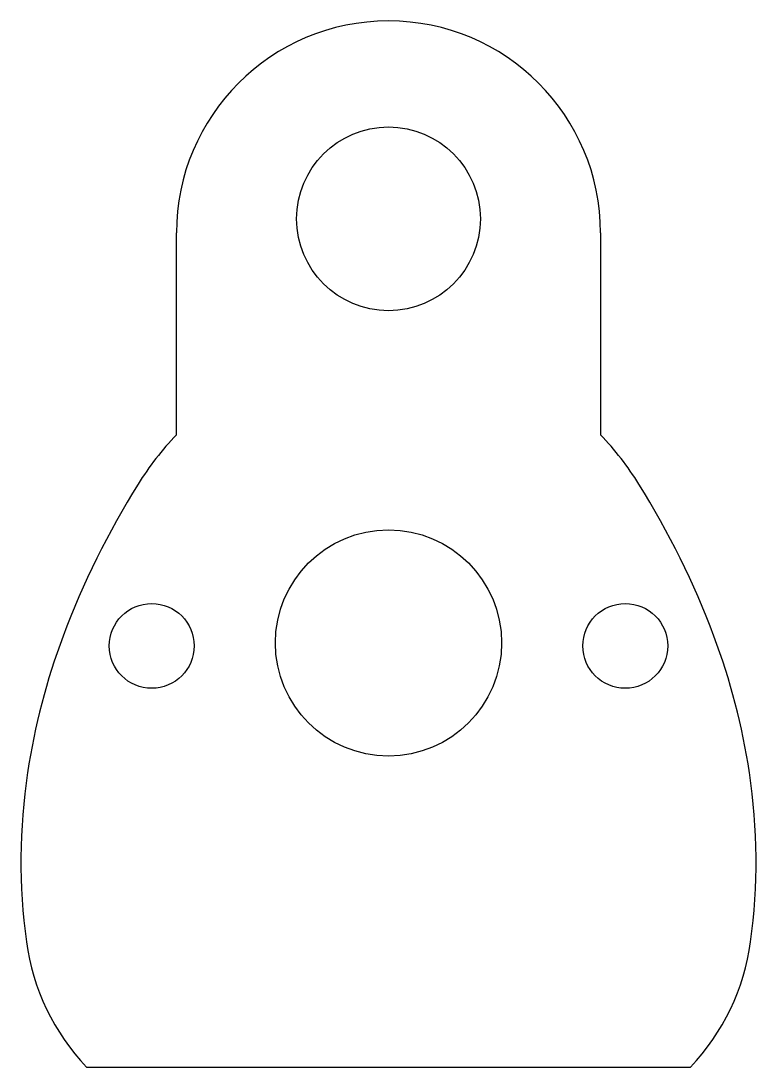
# Model space of a CAD drawing. Header units: millimetres. Extents: x 105.5 to 131.5, y 99.4 to 136.4.
import ezdxf

# ---------------------------------------------------------------- set-up
doc = ezdxf.new("R2010")
doc.units = ezdxf.units.MM
doc.layers.add('DV3_0', color=7, linetype='Continuous')

msp = doc.modelspace()

# ---------------------------------------------------------------- linework, layer by layer
at = {"layer": 'DV3_0', "color": 7, "linetype": 'Continuous'}
for p, q in [((110.97, 121.752), (110.97, 128.886)), ((125.97, 128.886), (125.97, 121.752)), ((107.794, 99.386), (129.146, 99.386))]:
    msp.add_line(p, q, dxfattribs=at)
for centre, radius in [((118.47, 129.386), 3.25), ((118.47, 114.386), 4), ((110.095, 114.282), 1.5), ((126.844, 114.282), 1.5)]:
    msp.add_circle(centre, radius, dxfattribs=at)
for centre, radius, start, end in [((118.47, 128.886), 7.5, 0, 180), ((118.941, 114.172), 11, 136.4414, 148.0037), ((117.998, 114.172), 11, 31.9963, 43.5586), ((135.054, 104.105), 30, 148.0037, 159.4628), ((101.885, 104.105), 30, 20.5372, 31.9963), ((129.436, 106.209), 24, 159.4628, 171.3994), ((107.503, 106.209), 24, 8.6006, 20.5372), ((126.47, 106.658), 21, 171.3994, 187.7697), ((110.47, 106.658), 21, 352.2303, 8.6006), ((113.589, 104.901), 8, 187.7697, 223.5795), ((123.35, 104.901), 8, 316.4205, 352.2303)]:
    msp.add_arc(centre, radius, start, end, dxfattribs=at)

doc.saveas('drawing.dxf')
